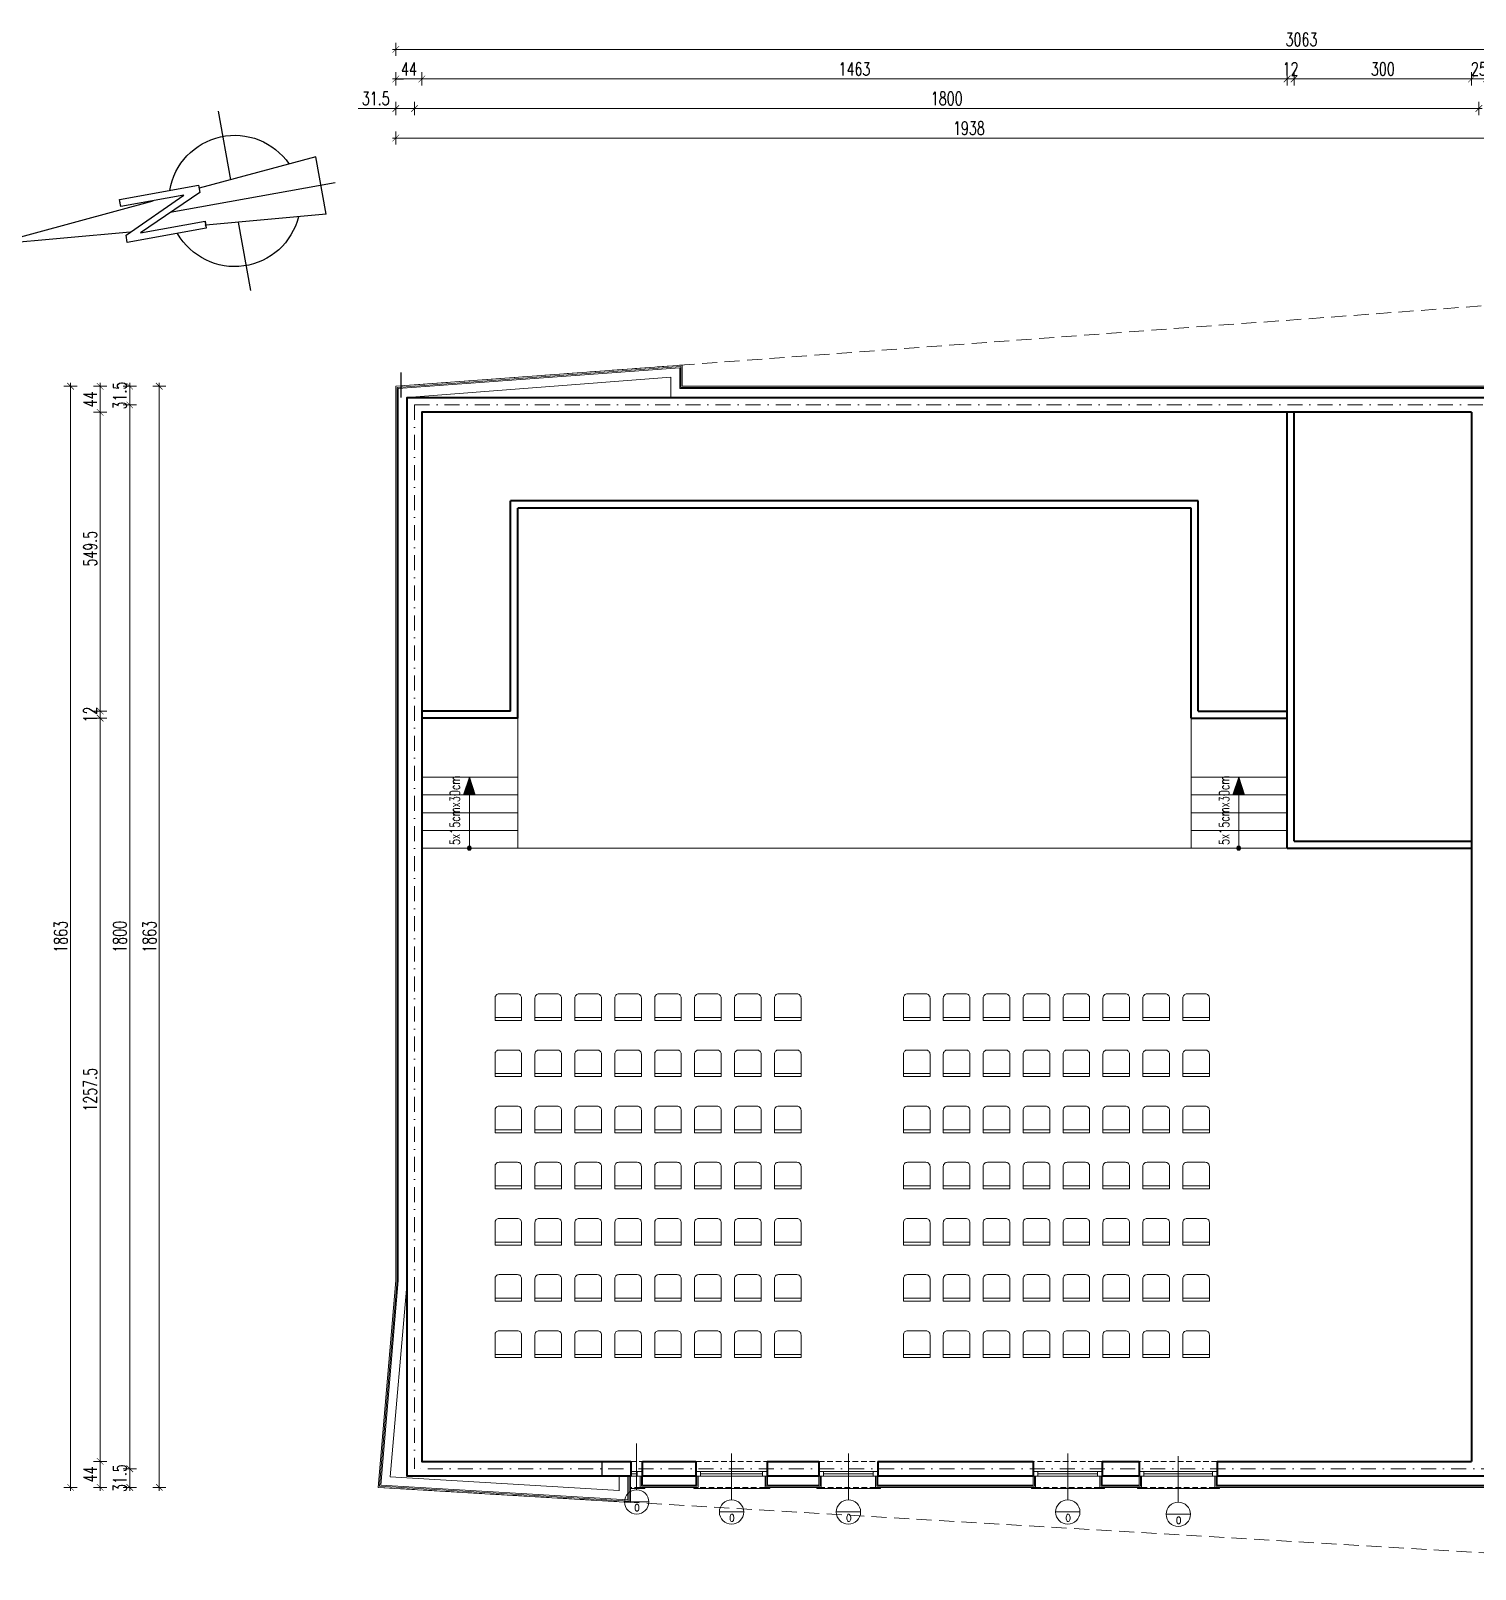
# Model space of a CAD drawing. Header units: millimetres. Extents: x -105266 to 178069, y 491 to 168574.
# Drawn here: x 7712 to 10155, y 27174 to 29777 of the extents above; entities that cross this region are included whole.
import ezdxf
from ezdxf.enums import TextEntityAlignment as Align

# ---------------------------------------------------------------- set-up
doc = ezdxf.new("R2010")
doc.units = ezdxf.units.MM
for name, pattern in [('DASHDOT', [25.4, 12.7, -6.35, 0, -6.35]), ('DASHED', [19.05, 12.7, -6.35]), ('HIDDEN2', [4.7625, 3.175, -1.5875])]:
    doc.linetypes.add(name, pattern=pattern)
doc.layers.get('defpoints').update_dxf_attribs({"color": 4})
for name, color, linetype, lineweight in [('A- NAD', 111, 'DASHED', 15), ('A- TM meble', 9, 'Continuous', 13), ('A-OSIE', 7, 'DASHDOT', 0), ('A-SCIANY DZIAŁOWE', 1, 'Continuous', 40), ('A-WIDOK', 111, 'Continuous', 15), ('A-wykończenia', 6, 'Continuous', 13), ('A04_KONSTRUKCJA PONIZEJ', 2, 'HIDDEN2', 0), ('A07_DRZWI_OKNA', 4, 'Continuous', 5), ('A08_OPIS DRZWI_OKIEN', 9, 'Continuous', 9), ('A10_OPIS', 4, 'Continuous', 15), ('sciany murowane', 3, 'Continuous', 40)]:
    doc.layers.add(name, color=color, linetype=linetype, lineweight=lineweight)
doc.styles.add('ROMANS', font='romans', dxfattribs={"width": 0.7})
doc.styles.add('WYM', font='ROMANS.SHX', dxfattribs={"width": 0.75})
doc.dimstyles.new('PM-100', dxfattribs={"dimscale": 2.8, "dimtxt": 8, "dimasz": 0.5, "dimexe": 0, "dimexo": 0, "dimgap": 2, "dimtad": 1, "dimdec": 1, "dimrnd": 0.1, "dimzin": 13, "dimdsep": 46, "dimtxsty": 'ROMANS', "dimblk": 'Q', "dimcen": 0, "dimse1": 1, "dimse2": 1, "dimclrd": 256, "dimclre": 251, "dimclrt": 41, "dimadec": 1, "dimazin": 0, "dimtfac": 1, "dimtdec": 1, "dimtix": 1, "dimtmove": 1, "dimatfit": 0, "dimldrblk": 'NONE', "dimfxl": 1, "dimtolj": 1, "dimtzin": 13, "dimlwd": -1, "dimlwe": 0, "dimarcsym": 0})

# ---------------------------------------------------------------- blocks, each defined once
blk = doc.blocks.new('ME-KRZ1')
at = {"linetype": 'Continuous'}
blk.add_line((45, 5), (0, 5), dxfattribs=at)
blk.add_lwpolyline([(0, 38, -0.414214), (7, 45), (38, 45, -0.414214), (45, 38), (45, 0), (0, 0)], format="xyb", close=True, dxfattribs=at)
blk = doc.blocks.new('A$C4C0942FF')
at = {"layer": 'A- TM meble', "rotation": 180}
for p in [(180, 0), (247.5, 0), (315, 0), (382.5, 0), (450, 0), (517.5, 0), (585, 0), (652.5, 0)]:
    blk.add_blockref('ME-KRZ1', p, dxfattribs=at)
blk = doc.blocks.new('A$C4DE70408')
at = {"rotation": 90}
for p in [(82.9, -46.5), (177.9, -46.5), (272.9, -46.5), (367.9, -46.5), (462.9, -46.5), (557.9, -46.5), (652.9, -46.5), (82.9, -737.1), (177.9, -737.1), (272.9, -737.1), (367.9, -737.1), (462.9, -737.1), (557.9, -737.1), (652.9, -737.1)]:
    blk.add_blockref('A$C4C0942FF', p, dxfattribs=at)
blk = doc.blocks.new('Q')
for p, q in [((-4, 0), (4, 0)), ((0, 8), (0, -8))]:
    blk.add_line(p, q)
at = {"const_width": 0.7}
blk.add_lwpolyline([(4, 4), (-4, -4)], dxfattribs=at)
blk = doc.blocks.new('*D473')
at = {"layer": 'A10_OPIS', "transparency": 16777216}
blk.add_line((8362.5, 29646), (10159.7, 29646), dxfattribs=at)
at = {"layer": 'defpoints', "color": 0, "transparency": 16777216}
for p in [(10161.1, 29646), (8361.1, 29414.5), (10161.1, 29364.5)]:
    blk.add_point(p, dxfattribs=at)
at = {"layer": 'A10_OPIS', "transparency": 16777216, "xscale": 1.399999999999999, "yscale": 1.399999999999999, "zscale": 1.399999999999999, "rotation": 180}
blk.add_blockref('Q', (8361.1, 29646), dxfattribs=at)
at = {"layer": 'A10_OPIS', "transparency": 16777216, "xscale": 1.399999999999999, "yscale": 1.399999999999999, "zscale": 1.399999999999999}
blk.add_blockref('Q', (10161.1, 29646), dxfattribs=at)
at = {"layer": 'A10_OPIS', "color": 41, "transparency": 16777216, "insert": (9261.1, 29662.8), "char_height": 22.4, "attachment_point": 5, "style": 'ROMANS'}
blk.add_mtext('\\A1;1800', dxfattribs=at)
blk = doc.blocks.new('_None')
blk = doc.blocks.new('*D476')
at = {"layer": 'A10_OPIS', "transparency": 16777216}
blk.add_line((8331, 29746), (11391.2, 29746), dxfattribs=at)
at = {"layer": 'defpoints', "color": 0, "transparency": 16777216}
for p in [(11392.6, 29746), (8329.6, 29396), (11392.6, 29396)]:
    blk.add_point(p, dxfattribs=at)
at = {"layer": 'A10_OPIS', "transparency": 16777216, "xscale": 1.399999999999999, "yscale": 1.399999999999999, "zscale": 1.399999999999999, "rotation": 180}
blk.add_blockref('Q', (8329.6, 29746), dxfattribs=at)
at = {"layer": 'A10_OPIS', "transparency": 16777216, "xscale": 1.399999999999999, "yscale": 1.399999999999999, "zscale": 1.399999999999999}
blk.add_blockref('Q', (11392.6, 29746), dxfattribs=at)
at = {"layer": 'A10_OPIS', "color": 41, "transparency": 16777216, "insert": (9861.1, 29762.8), "char_height": 22.4, "attachment_point": 5, "style": 'ROMANS'}
blk.add_mtext('\\A1;3063', dxfattribs=at)
blk = doc.blocks.new('*D477')
at = {"layer": 'A10_OPIS', "transparency": 16777216}
for p, q in [((8266.1, 29646), (8329.6, 29646)), ((8328.2, 29646), (8326.8, 29646)), ((8361.1, 29646), (8329.6, 29646)), ((8361.1, 29646), (8329.6, 29646)), ((8362.5, 29646), (8363.9, 29646))]:
    blk.add_line(p, q, dxfattribs=at)
at = {"layer": 'defpoints', "color": 0, "transparency": 16777216}
for p in [(8329.6, 29646), (8329.6, 29646), (8361.1, 29646)]:
    blk.add_point(p, dxfattribs=at)
at = {"layer": 'A10_OPIS', "transparency": 16777216, "xscale": 1.399999999999999, "yscale": 1.399999999999999, "zscale": 1.399999999999999}
blk.add_blockref('Q', (8329.6, 29646), dxfattribs=at)
at = {"layer": 'A10_OPIS', "transparency": 16777216, "xscale": 1.399999999999999, "yscale": 1.399999999999999, "zscale": 1.399999999999999, "rotation": 180}
blk.add_blockref('Q', (8361.1, 29646), dxfattribs=at)
at = {"layer": 'A10_OPIS', "color": 41, "transparency": 16777216, "insert": (8295.6, 29662.8), "char_height": 22.4, "attachment_point": 5, "style": 'ROMANS'}
blk.add_mtext('\\A1;31.5', dxfattribs=at)
blk = doc.blocks.new('*D479')
at = {"layer": 'A10_OPIS', "transparency": 16777216}
blk.add_line((8331, 29596), (10266.2, 29596), dxfattribs=at)
at = {"layer": 'defpoints', "color": 0, "transparency": 16777216}
for p in [(10267.6, 29596), (8329.6, 29396), (10267.6, 29396)]:
    blk.add_point(p, dxfattribs=at)
at = {"layer": 'A10_OPIS', "transparency": 16777216, "xscale": 1.399999999999999, "yscale": 1.399999999999999, "zscale": 1.399999999999999, "rotation": 180}
blk.add_blockref('Q', (8329.6, 29596), dxfattribs=at)
at = {"layer": 'A10_OPIS', "transparency": 16777216, "xscale": 1.399999999999999, "yscale": 1.399999999999999, "zscale": 1.399999999999999}
blk.add_blockref('Q', (10267.6, 29596), dxfattribs=at)
at = {"layer": 'A10_OPIS', "color": 41, "transparency": 16777216, "insert": (9298.6, 29612.8), "char_height": 22.4, "attachment_point": 5, "style": 'ROMANS'}
blk.add_mtext('\\A1;1938', dxfattribs=at)
blk = doc.blocks.new('*D484')
at = {"layer": 'A10_OPIS', "transparency": 16777216}
for p, q in [((7879.6, 29177.4), (7879.6, 29178.8)), ((7879.6, 29144.5), (7879.6, 29176)), ((7879.6, 29143.1), (7879.6, 29141.7))]:
    blk.add_line(p, q, dxfattribs=at)
at = {"layer": 'defpoints', "color": 0, "transparency": 16777216}
for p in [(7879.6, 29176), (7929.6, 29176), (7910.6, 29144.5)]:
    blk.add_point(p, dxfattribs=at)
at = {"layer": 'A10_OPIS', "transparency": 16777216, "xscale": 1.399999999999999, "yscale": 1.399999999999999, "zscale": 1.399999999999999}
for p, rotation in [((7879.6, 29176), 270), ((7879.6, 29144.5), 90)]:
    blk.add_blockref('Q', p, dxfattribs=dict(at, rotation=rotation))
at = {"layer": 'A10_OPIS', "color": 41, "transparency": 16777216, "insert": (7862.8, 29160.2), "char_height": 22.4, "attachment_point": 5, "rotation": 90, "style": 'ROMANS'}
blk.add_mtext('\\A1;31.5', dxfattribs=at)
blk = doc.blocks.new('*D485')
at = {"layer": 'A10_OPIS', "transparency": 16777216}
blk.add_line((7879.6, 29143.1), (7879.6, 27345.9), dxfattribs=at)
at = {"layer": 'defpoints', "color": 0, "transparency": 16777216}
for p in [(8161.1, 29144.5), (7879.6, 27344.5), (8161.1, 27344.5)]:
    blk.add_point(p, dxfattribs=at)
at = {"layer": 'A10_OPIS', "transparency": 16777216, "xscale": 1.399999999999999, "yscale": 1.399999999999999, "zscale": 1.399999999999999}
for p, rotation in [((7879.6, 29144.5), 90), ((7879.6, 27344.5), 270)]:
    blk.add_blockref('Q', p, dxfattribs=dict(at, rotation=rotation))
at = {"layer": 'A10_OPIS', "color": 41, "transparency": 16777216, "insert": (7862.8, 28244.5), "char_height": 22.4, "attachment_point": 5, "rotation": 90, "style": 'ROMANS'}
blk.add_mtext('\\A1;1800', dxfattribs=at)
blk = doc.blocks.new('*D486')
at = {"layer": 'A10_OPIS', "transparency": 16777216}
for p, q in [((7879.6, 27345.9), (7879.6, 27347.3)), ((7879.6, 27313), (7879.6, 27344.5)), ((7879.6, 27311.6), (7879.6, 27310.2))]:
    blk.add_line(p, q, dxfattribs=at)
at = {"layer": 'defpoints', "color": 0, "transparency": 16777216}
for p in [(7879.6, 27344.5), (7929.6, 27344.5), (7910.6, 27313)]:
    blk.add_point(p, dxfattribs=at)
at = {"layer": 'A10_OPIS', "transparency": 16777216, "xscale": 1.399999999999999, "yscale": 1.399999999999999, "zscale": 1.399999999999999}
for p, rotation in [((7879.6, 27344.5), 270), ((7879.6, 27313), 90)]:
    blk.add_blockref('Q', p, dxfattribs=dict(at, rotation=rotation))
at = {"layer": 'A10_OPIS', "color": 41, "transparency": 16777216, "insert": (7862.8, 27328.7), "char_height": 22.4, "attachment_point": 5, "rotation": 90, "style": 'ROMANS'}
blk.add_mtext('\\A1;31.5', dxfattribs=at)
blk = doc.blocks.new('*D487')
at = {"layer": 'A10_OPIS', "transparency": 16777216}
blk.add_line((7929.6, 27314.4), (7929.6, 29174.6), dxfattribs=at)
at = {"layer": 'defpoints', "color": 0, "transparency": 16777216}
for p in [(7929.6, 29176), (8613.6, 29176), (8526.1, 27313)]:
    blk.add_point(p, dxfattribs=at)
at = {"layer": 'A10_OPIS', "transparency": 16777216, "xscale": 1.399999999999999, "yscale": 1.399999999999999, "zscale": 1.399999999999999}
for p, rotation in [((7929.6, 29176), 90), ((7929.6, 27313), 270)]:
    blk.add_blockref('Q', p, dxfattribs=dict(at, rotation=rotation))
at = {"layer": 'A10_OPIS', "color": 41, "transparency": 16777216, "insert": (7912.8, 28244.5), "char_height": 22.4, "attachment_point": 5, "rotation": 90, "style": 'ROMANS'}
blk.add_mtext('\\A1;1863', dxfattribs=at)
blk = doc.blocks.new('*D488')
at = {"layer": 'A10_OPIS', "transparency": 16777216}
blk.add_line((7779.6, 27314.4), (7779.6, 29174.6), dxfattribs=at)
at = {"layer": 'defpoints', "color": 0, "transparency": 16777216}
for p in [(7779.6, 29176), (8129.6, 29176), (8099.6, 27313)]:
    blk.add_point(p, dxfattribs=at)
at = {"layer": 'A10_OPIS', "transparency": 16777216, "xscale": 1.399999999999999, "yscale": 1.399999999999999, "zscale": 1.399999999999999}
for p, rotation in [((7779.6, 29176), 90), ((7779.6, 27313), 270)]:
    blk.add_blockref('Q', p, dxfattribs=dict(at, rotation=rotation))
at = {"layer": 'A10_OPIS', "color": 41, "transparency": 16777216, "insert": (7762.8, 28244.5), "char_height": 22.4, "attachment_point": 5, "rotation": 90, "style": 'ROMANS'}
blk.add_mtext('\\A1;1863', dxfattribs=at)
blk = doc.blocks.new('drzwi opis')
for p, q in [((-29.3, 124.9), (29.3, 124.9)), ((0, 95.6), (0, -15.6))]:
    blk.add_line(p, q)
blk.add_circle((0, 124.9), 29.3)
at = {"style": 'ROMANS', "width": 0.7}
for tag, p in [('WDPPOZ', (0, 102.7)), ('WDNR', (1.1, 127.5))]:
    blk.add_attdef(tag, text='', height=17, dxfattribs=at).set_placement(p, align=Align.CENTER)
for tag, p in [('WDS', (-4.1, -6)), ('WDH', (22.5, -6.4))]:
    blk.add_attdef(tag, text='', height=17, rotation=90, dxfattribs=at).set_placement(p, align=Align.CENTER)
blk = doc.blocks.new('*D496')
at = {"layer": 'A10_OPIS', "transparency": 16777216}
blk.add_line((8331, 26913), (8725.3, 26913), dxfattribs=at)
at = {"layer": 'defpoints', "color": 0, "transparency": 16777216}
for p in [(8329.6, 27463), (8726.7, 27157), (8726.7, 26913)]:
    blk.add_point(p, dxfattribs=at)
at = {"layer": 'A10_OPIS', "transparency": 16777216, "xscale": 1.399999999999999, "yscale": 1.399999999999999, "zscale": 1.399999999999999, "rotation": 180}
blk.add_blockref('Q', (8329.6, 26913), dxfattribs=at)
at = {"layer": 'A10_OPIS', "transparency": 16777216, "xscale": 1.399999999999999, "yscale": 1.399999999999999, "zscale": 1.399999999999999}
blk.add_blockref('Q', (8726.7, 26913), dxfattribs=at)
at = {"layer": 'A10_OPIS', "color": 41, "transparency": 16777216, "insert": (8528.2, 26929.8), "char_height": 22.4, "attachment_point": 5, "style": 'ROMANS'}
blk.add_mtext('\\A1;397.1', dxfattribs=at)
blk = doc.blocks.new('*D509')
at = {"layer": 'A10_OPIS', "transparency": 16777216}
blk.add_line((7829.6, 29133.4), (7829.6, 29174.6), dxfattribs=at)
at = {"layer": 'defpoints', "color": 0, "transparency": 16777216}
for p in [(7829.6, 29176), (8613.6, 29176), (8173.6, 29132)]:
    blk.add_point(p, dxfattribs=at)
at = {"layer": 'A10_OPIS', "transparency": 16777216, "xscale": 1.399999999999999, "yscale": 1.399999999999999, "zscale": 1.399999999999999}
for p, rotation in [((7829.6, 29176), 90), ((7829.6, 29132), 270)]:
    blk.add_blockref('Q', p, dxfattribs=dict(at, rotation=rotation))
at = {"layer": 'A10_OPIS', "color": 41, "transparency": 16777216, "insert": (7812.8, 29154), "char_height": 22.4, "attachment_point": 5, "rotation": 90, "style": 'ROMANS'}
blk.add_mtext('\\A1;44', dxfattribs=at)
blk = doc.blocks.new('*D510')
at = {"layer": 'A10_OPIS', "transparency": 16777216}
blk.add_line((7829.6, 29174.6), (7829.6, 28627.9), dxfattribs=at)
at = {"layer": 'defpoints', "color": 0, "transparency": 16777216}
for p in [(8613.6, 29176), (7829.6, 28626.5), (8173.6, 28626.5)]:
    blk.add_point(p, dxfattribs=at)
at = {"layer": 'A10_OPIS', "transparency": 16777216, "xscale": 1.399999999999999, "yscale": 1.399999999999999, "zscale": 1.399999999999999}
for p, rotation in [((7829.6, 29176), 90), ((7829.6, 28626.5), 270)]:
    blk.add_blockref('Q', p, dxfattribs=dict(at, rotation=rotation))
at = {"layer": 'A10_OPIS', "color": 41, "transparency": 16777216, "insert": (7812.8, 28901.2), "char_height": 22.4, "attachment_point": 5, "rotation": 90, "style": 'ROMANS'}
blk.add_mtext('\\A1;549.5', dxfattribs=at)
blk = doc.blocks.new('*D511')
at = {"layer": 'A10_OPIS', "transparency": 16777216}
for p, q in [((7829.6, 28627.9), (7829.6, 28629.3)), ((7829.6, 28626.5), (7829.6, 28614.5)), ((7829.6, 28613.1), (7829.6, 28611.7))]:
    blk.add_line(p, q, dxfattribs=at)
at = {"layer": 'defpoints', "color": 0, "transparency": 16777216}
for p in [(7829.6, 28614.5), (8173.6, 28626.5), (8173.6, 28614.5)]:
    blk.add_point(p, dxfattribs=at)
at = {"layer": 'A10_OPIS', "transparency": 16777216, "xscale": 1.399999999999999, "yscale": 1.399999999999999, "zscale": 1.399999999999999}
for p, rotation in [((7829.6, 28626.5), 270), ((7829.6, 28614.5), 90)]:
    blk.add_blockref('Q', p, dxfattribs=dict(at, rotation=rotation))
at = {"layer": 'A10_OPIS', "color": 41, "transparency": 16777216, "insert": (7812.8, 28620.5), "char_height": 22.4, "attachment_point": 5, "rotation": 90, "style": 'ROMANS'}
blk.add_mtext('\\A1;12', dxfattribs=at)
blk = doc.blocks.new('*D512')
at = {"layer": 'A10_OPIS', "transparency": 16777216}
blk.add_line((7829.6, 28613.1), (7829.6, 27358.4), dxfattribs=at)
at = {"layer": 'defpoints', "color": 0, "transparency": 16777216}
for p in [(8173.6, 28614.5), (7829.6, 27357), (8173.6, 27357)]:
    blk.add_point(p, dxfattribs=at)
at = {"layer": 'A10_OPIS', "transparency": 16777216, "xscale": 1.399999999999999, "yscale": 1.399999999999999, "zscale": 1.399999999999999}
for p, rotation in [((7829.6, 28614.5), 90), ((7829.6, 27357), 270)]:
    blk.add_blockref('Q', p, dxfattribs=dict(at, rotation=rotation))
at = {"layer": 'A10_OPIS', "color": 41, "transparency": 16777216, "insert": (7812.8, 27985.7), "char_height": 22.4, "attachment_point": 5, "rotation": 90, "style": 'ROMANS'}
blk.add_mtext('\\A1;1257.5', dxfattribs=at)
blk = doc.blocks.new('*D513')
at = {"layer": 'A10_OPIS', "transparency": 16777216}
blk.add_line((7829.6, 27355.6), (7829.6, 27314.4), dxfattribs=at)
at = {"layer": 'defpoints', "color": 0, "transparency": 16777216}
for p in [(8173.6, 27357), (7829.6, 27313), (8550.7, 27313)]:
    blk.add_point(p, dxfattribs=at)
at = {"layer": 'A10_OPIS', "transparency": 16777216, "xscale": 1.399999999999999, "yscale": 1.399999999999999, "zscale": 1.399999999999999}
for p, rotation in [((7829.6, 27357), 90), ((7829.6, 27313), 270)]:
    blk.add_blockref('Q', p, dxfattribs=dict(at, rotation=rotation))
at = {"layer": 'A10_OPIS', "color": 41, "transparency": 16777216, "insert": (7812.8, 27335), "char_height": 22.4, "attachment_point": 5, "rotation": 90, "style": 'ROMANS'}
blk.add_mtext('\\A1;44', dxfattribs=at)
blk = doc.blocks.new('*D514')
at = {"layer": 'A10_OPIS', "transparency": 16777216}
blk.add_line((8331, 29696), (8372.2, 29696), dxfattribs=at)
at = {"layer": 'defpoints', "color": 0, "transparency": 16777216}
for p in [(8373.6, 29696), (8329.6, 29396), (8373.6, 29352)]:
    blk.add_point(p, dxfattribs=at)
at = {"layer": 'A10_OPIS', "transparency": 16777216, "xscale": 1.399999999999999, "yscale": 1.399999999999999, "zscale": 1.399999999999999, "rotation": 180}
blk.add_blockref('Q', (8329.6, 29696), dxfattribs=at)
at = {"layer": 'A10_OPIS', "transparency": 16777216, "xscale": 1.399999999999999, "yscale": 1.399999999999999, "zscale": 1.399999999999999}
blk.add_blockref('Q', (8373.6, 29696), dxfattribs=at)
at = {"layer": 'A10_OPIS', "color": 41, "transparency": 16777216, "insert": (8351.6, 29712.8), "char_height": 22.4, "attachment_point": 5, "style": 'ROMANS'}
blk.add_mtext('\\A1;44', dxfattribs=at)
blk = doc.blocks.new('*D515')
at = {"layer": 'A10_OPIS', "transparency": 16777216}
blk.add_line((8375, 29696), (9835.2, 29696), dxfattribs=at)
at = {"layer": 'defpoints', "color": 0, "transparency": 16777216}
for p in [(9836.6, 29696), (8373.6, 29352), (9836.6, 29352)]:
    blk.add_point(p, dxfattribs=at)
at = {"layer": 'A10_OPIS', "transparency": 16777216, "xscale": 1.399999999999999, "yscale": 1.399999999999999, "zscale": 1.399999999999999, "rotation": 180}
blk.add_blockref('Q', (8373.6, 29696), dxfattribs=at)
at = {"layer": 'A10_OPIS', "transparency": 16777216, "xscale": 1.399999999999999, "yscale": 1.399999999999999, "zscale": 1.399999999999999}
blk.add_blockref('Q', (9836.6, 29696), dxfattribs=at)
at = {"layer": 'A10_OPIS', "color": 41, "transparency": 16777216, "insert": (9105.1, 29712.8), "char_height": 22.4, "attachment_point": 5, "style": 'ROMANS'}
blk.add_mtext('\\A1;1463', dxfattribs=at)
blk = doc.blocks.new('*D516')
at = {"layer": 'A10_OPIS', "transparency": 16777216}
for p, q in [((9835.2, 29696), (9833.8, 29696)), ((9836.6, 29696), (9848.6, 29696)), ((9850, 29696), (9851.4, 29696))]:
    blk.add_line(p, q, dxfattribs=at)
at = {"layer": 'defpoints', "color": 0, "transparency": 16777216}
for p in [(9848.6, 29696), (9836.6, 29352), (9848.6, 29352)]:
    blk.add_point(p, dxfattribs=at)
at = {"layer": 'A10_OPIS', "transparency": 16777216, "xscale": 1.399999999999999, "yscale": 1.399999999999999, "zscale": 1.399999999999999}
blk.add_blockref('Q', (9836.6, 29696), dxfattribs=at)
at = {"layer": 'A10_OPIS', "transparency": 16777216, "xscale": 1.399999999999999, "yscale": 1.399999999999999, "zscale": 1.399999999999999, "rotation": 180}
blk.add_blockref('Q', (9848.6, 29696), dxfattribs=at)
at = {"layer": 'A10_OPIS', "color": 41, "transparency": 16777216, "insert": (9842.6, 29712.8), "char_height": 22.4, "attachment_point": 5, "style": 'ROMANS'}
blk.add_mtext('\\A1;12', dxfattribs=at)
blk = doc.blocks.new('*D517')
at = {"layer": 'A10_OPIS', "transparency": 16777216}
blk.add_line((9850, 29696), (10147.2, 29696), dxfattribs=at)
at = {"layer": 'defpoints', "color": 0, "transparency": 16777216}
for p in [(10148.6, 29696), (9848.6, 29352), (10148.6, 29352)]:
    blk.add_point(p, dxfattribs=at)
at = {"layer": 'A10_OPIS', "transparency": 16777216, "xscale": 1.399999999999999, "yscale": 1.399999999999999, "zscale": 1.399999999999999, "rotation": 180}
blk.add_blockref('Q', (9848.6, 29696), dxfattribs=at)
at = {"layer": 'A10_OPIS', "transparency": 16777216, "xscale": 1.399999999999999, "yscale": 1.399999999999999, "zscale": 1.399999999999999}
blk.add_blockref('Q', (10148.6, 29696), dxfattribs=at)
at = {"layer": 'A10_OPIS', "color": 41, "transparency": 16777216, "insert": (9998.6, 29712.8), "char_height": 22.4, "attachment_point": 5, "style": 'ROMANS'}
blk.add_mtext('\\A1;300', dxfattribs=at)
blk = doc.blocks.new('*D518')
at = {"layer": 'A10_OPIS', "transparency": 16777216}
for p, q in [((10147.2, 29696), (10145.8, 29696)), ((10148.6, 29696), (10173.6, 29696)), ((10175, 29696), (10176.4, 29696))]:
    blk.add_line(p, q, dxfattribs=at)
at = {"layer": 'defpoints', "color": 0, "transparency": 16777216}
for p in [(10173.6, 29696), (10148.6, 29352), (10173.6, 29352)]:
    blk.add_point(p, dxfattribs=at)
at = {"layer": 'A10_OPIS', "transparency": 16777216, "xscale": 1.399999999999999, "yscale": 1.399999999999999, "zscale": 1.399999999999999}
blk.add_blockref('Q', (10148.6, 29696), dxfattribs=at)
at = {"layer": 'A10_OPIS', "transparency": 16777216, "xscale": 1.399999999999999, "yscale": 1.399999999999999, "zscale": 1.399999999999999, "rotation": 180}
blk.add_blockref('Q', (10173.6, 29696), dxfattribs=at)
at = {"layer": 'A10_OPIS', "color": 41, "transparency": 16777216, "insert": (10161.1, 29712.8), "char_height": 22.4, "attachment_point": 5, "style": 'ROMANS'}
blk.add_mtext('\\A1;25', dxfattribs=at)
blk = doc.blocks.new('*D525')
at = {"layer": 'A10_OPIS', "transparency": 16777216}
for p, q in [((8328.2, 26863), (8326.8, 26863)), ((8329.6, 26863), (8361.1, 26863)), ((8362.5, 26863), (8363.9, 26863))]:
    blk.add_line(p, q, dxfattribs=at)
at = {"layer": 'defpoints', "color": 0, "transparency": 16777216}
for p in [(8329.6, 27463), (8361.1, 27463), (8361.1, 26863)]:
    blk.add_point(p, dxfattribs=at)
at = {"layer": 'A10_OPIS', "transparency": 16777216, "xscale": 1.399999999999999, "yscale": 1.399999999999999, "zscale": 1.399999999999999}
blk.add_blockref('Q', (8329.6, 26863), dxfattribs=at)
at = {"layer": 'A10_OPIS', "transparency": 16777216, "xscale": 1.399999999999999, "yscale": 1.399999999999999, "zscale": 1.399999999999999, "rotation": 180}
blk.add_blockref('Q', (8361.1, 26863), dxfattribs=at)
at = {"layer": 'A10_OPIS', "color": 41, "transparency": 16777216, "insert": (8345.3, 26879.8), "char_height": 22.4, "attachment_point": 5, "style": 'ROMANS'}
blk.add_mtext('\\A1;31.5', dxfattribs=at)
blk = doc.blocks.new('*D526')
at = {"layer": 'A10_OPIS', "transparency": 16777216}
blk.add_line((8362.5, 26863), (10159.7, 26863), dxfattribs=at)
at = {"layer": 'defpoints', "color": 0, "transparency": 16777216}
for p in [(8361.1, 27463), (10161.1, 27144.5), (10161.1, 26863)]:
    blk.add_point(p, dxfattribs=at)
at = {"layer": 'A10_OPIS', "transparency": 16777216, "xscale": 1.399999999999999, "yscale": 1.399999999999999, "zscale": 1.399999999999999, "rotation": 180}
blk.add_blockref('Q', (8361.1, 26863), dxfattribs=at)
at = {"layer": 'A10_OPIS', "transparency": 16777216, "xscale": 1.399999999999999, "yscale": 1.399999999999999, "zscale": 1.399999999999999}
blk.add_blockref('Q', (10161.1, 26863), dxfattribs=at)
at = {"layer": 'A10_OPIS', "color": 41, "transparency": 16777216, "insert": (9261.1, 26879.8), "char_height": 22.4, "attachment_point": 5, "style": 'ROMANS'}
blk.add_mtext('\\A1;1800', dxfattribs=at)
blk = doc.blocks.new('*D530')
at = {"layer": 'A10_OPIS', "transparency": 16777216}
blk.add_line((8331, 26813), (8372.2, 26813), dxfattribs=at)
at = {"layer": 'defpoints', "color": 0, "transparency": 16777216}
for p in [(8329.6, 27463), (8373.6, 27463), (8373.6, 26813)]:
    blk.add_point(p, dxfattribs=at)
at = {"layer": 'A10_OPIS', "transparency": 16777216, "xscale": 1.399999999999999, "yscale": 1.399999999999999, "zscale": 1.399999999999999, "rotation": 180}
blk.add_blockref('Q', (8329.6, 26813), dxfattribs=at)
at = {"layer": 'A10_OPIS', "transparency": 16777216, "xscale": 1.399999999999999, "yscale": 1.399999999999999, "zscale": 1.399999999999999}
blk.add_blockref('Q', (8373.6, 26813), dxfattribs=at)
at = {"layer": 'A10_OPIS', "color": 41, "transparency": 16777216, "insert": (8351.6, 26829.8), "char_height": 22.4, "attachment_point": 5, "style": 'ROMANS'}
blk.add_mtext('\\A1;44', dxfattribs=at)
blk = doc.blocks.new('*D531')
at = {"layer": 'A10_OPIS', "transparency": 16777216}
blk.add_line((8375, 26813), (10147.2, 26813), dxfattribs=at)
at = {"layer": 'defpoints', "color": 0, "transparency": 16777216}
for p in [(8373.6, 27463), (10148.6, 27157), (10148.6, 26813)]:
    blk.add_point(p, dxfattribs=at)
at = {"layer": 'A10_OPIS', "transparency": 16777216, "xscale": 1.399999999999999, "yscale": 1.399999999999999, "zscale": 1.399999999999999, "rotation": 180}
blk.add_blockref('Q', (8373.6, 26813), dxfattribs=at)
at = {"layer": 'A10_OPIS', "transparency": 16777216, "xscale": 1.399999999999999, "yscale": 1.399999999999999, "zscale": 1.399999999999999}
blk.add_blockref('Q', (10148.6, 26813), dxfattribs=at)
at = {"layer": 'A10_OPIS', "color": 41, "transparency": 16777216, "insert": (9261.1, 26829.8), "char_height": 22.4, "attachment_point": 5, "style": 'ROMANS'}
blk.add_mtext('\\A1;1775', dxfattribs=at)
blk = doc.blocks.new('*D541')
at = {"layer": 'A10_OPIS', "transparency": 16777216}
blk.add_line((8331, 26763), (11391.2, 26763), dxfattribs=at)
at = {"layer": 'defpoints', "color": 0, "transparency": 16777216}
for p in [(8329.6, 27463), (11392.6, 27463), (11392.6, 26763)]:
    blk.add_point(p, dxfattribs=at)
at = {"layer": 'A10_OPIS', "transparency": 16777216, "xscale": 1.399999999999999, "yscale": 1.399999999999999, "zscale": 1.399999999999999, "rotation": 180}
blk.add_blockref('Q', (8329.6, 26763), dxfattribs=at)
at = {"layer": 'A10_OPIS', "transparency": 16777216, "xscale": 1.399999999999999, "yscale": 1.399999999999999, "zscale": 1.399999999999999}
blk.add_blockref('Q', (11392.6, 26763), dxfattribs=at)
at = {"layer": 'A10_OPIS', "color": 41, "transparency": 16777216, "insert": (9861.1, 26779.8), "char_height": 22.4, "attachment_point": 5, "style": 'ROMANS'}
blk.add_mtext('\\A1;3063', dxfattribs=at)
blk = doc.blocks.new('A$C44275C23')
for p, q in [((4.606, 4.112), (4.606, 0.974)), ((0.658, 1.316), (6.086, 0.846)), ((0.658, 1.316), (0.658, -1.316)), ((6.086, 0.987), (9.705, 0.987)), ((6.086, 0.658), (6.086, 0.987)), ((6.086, 0.888), (6.086, 0.822)), ((6.086, 0.757), (6.086, 0.691)), ((9.705, 0.987), (9.705, 0.658)), ((0, 0), (7.567, 0)), ((9.047, 0.658), (6.086, 0.658)), ((6.086, -0.658), (9.047, 0.658)), ((9.705, 0.658), (6.827, -0.658)), ((15.792, 0), (8.225, -0.658)), ((9.491, 0.559), (15.792, 0)), ((6.086, -0.987), (6.086, -0.658)), ((6.827, -0.658), (9.705, -0.658)), ((9.705, -0.658), (9.705, -0.987)), ((9.705, -0.691), (9.705, -0.757)), ((0.658, -1.316), (6.086, -0.846)), ((4.606, -0.974), (4.606, -4.112)), ((9.705, -0.987), (6.086, -0.987)), ((9.705, -0.822), (9.705, -0.888))]:
    blk.add_line(p, q)
at = {"extrusion": (0, 0, -1)}
for major_axis, start_param, end_param in [((0, -2.962), 1.990863, 4.372879), ((0.002, 2.962), 1.909951, 4.291964)]:
    blk.add_ellipse((4.606, 0), major_axis=major_axis, ratio=1, start_param=start_param, end_param=end_param, dxfattribs=at)

msp = doc.modelspace()

# ---------------------------------------------------------------- hatches: boundary and pattern name
at = {"layer": 'A-WIDOK'}
h = msp.add_hatch(color=256, dxfattribs=at)
h.dxf.hatch_style = 1
h.paths.add_polyline_path([(8443.91, 28484.49), (8463.91, 28484.49)])
h.paths.add_polyline_path([(8443.91, 28484.49), (8453.85, 28514.49), (8453.96, 28514.49), (8463.91, 28484.49)])
h = msp.add_hatch(color=256, dxfattribs=at)
h.dxf.hatch_style = 1
h.paths.add_polyline_path([(9744.91, 28484.49), (9764.91, 28484.49)])
h.paths.add_polyline_path([(9744.91, 28484.49), (9754.85, 28514.49), (9754.96, 28514.49), (9764.91, 28484.49)])
h = msp.add_hatch(color=256, dxfattribs=at)
h.dxf.hatch_style = 1
edge = h.paths.add_edge_path()
edge.add_arc((8453.96, 28394.49), 3.47, 0, 360)
h = msp.add_hatch(color=256, dxfattribs=at)
h.dxf.hatch_style = 1
edge = h.paths.add_edge_path()
edge.add_arc((9754.96, 28394.49), 3.47, 0, 360)

# ---------------------------------------------------------------- linework, layer by layer
for p, q in [((8329.59, 29695.99), (8342.34, 29695.99)), ((8338.59, 29156.99), (8338.59, 29199.15)), ((8373.59, 29131.99), (8813.59, 29131.99)), ((8678.61, 27331.99), (8678.61, 27356.99)), ((8678.61, 27331.99), (8678.61, 27356.99))]:
    msp.add_line(p, q)
at = {"layer": 'A- NAD', "ltscale": 2}
for p, q in [((10772.59, 29356.99), (8329.59, 29175.99)), ((10338.59, 27191.99), (8299.59, 27312.99))]:
    msp.add_line(p, q, dxfattribs=at)
at = {"layer": 'A-OSIE', "ltscale": 2}
for p, q in [((8361.09, 29144.49), (11361.09, 29144.49)), ((8361.09, 29144.49), (8361.09, 27344.49)), ((11361.09, 27344.49), (8361.09, 27344.49))]:
    msp.add_line(p, q, dxfattribs=at)
at = {"layer": 'A-SCIANY DZIAŁOWE'}
for p, q in [((9836.59, 28885.24), (9836.59, 29131.99)), ((9848.59, 28885.24), (9848.59, 29131.99)), ((9686.59, 28981.99), (8523.59, 28981.99)), ((8523.59, 28969.99), (8523.59, 28981.99)), ((9686.59, 28969.99), (9686.59, 28981.99)), ((8523.59, 28819.99), (8523.59, 28969.99)), ((9674.59, 28969.99), (8535.59, 28969.99)), ((8535.59, 28819.99), (8535.59, 28969.99)), ((9674.59, 28819.99), (9674.59, 28969.99)), ((9686.59, 28819.99), (9686.59, 28969.99)), ((9836.59, 28785.24), (9836.59, 28885.24)), ((9848.59, 28785.24), (9848.59, 28885.24)), ((8523.59, 28626.49), (8523.59, 28819.99)), ((8535.59, 28614.49), (8535.59, 28819.99)), ((9674.59, 28614.49), (9674.59, 28819.99)), ((9686.59, 28626.49), (9686.59, 28819.99)), ((9836.59, 28753.24), (9836.59, 28785.24)), ((9848.59, 28763.24), (9848.59, 28785.24)), ((9848.59, 28753.24), (9848.59, 28763.24)), ((9836.59, 28653.24), (9836.59, 28753.24)), ((9848.59, 28653.24), (9848.59, 28753.24)), ((9836.59, 28394.49), (9836.59, 28653.24)), ((9848.59, 28406.49), (9848.59, 28653.24)), ((8523.59, 28626.49), (8373.59, 28626.49)), ((8535.59, 28614.49), (8373.59, 28614.49)), ((9674.59, 28614.49), (9836.59, 28614.49)), ((9686.59, 28626.49), (9836.59, 28626.49)), ((9848.59, 28406.49), (10148.59, 28406.49)), ((9836.59, 28394.49), (10148.59, 28394.49))]:
    msp.add_line(p, q, dxfattribs=at)
at = {"layer": 'A-WIDOK'}
for p, q in [((8535.59, 28394.49), (8535.59, 28614.49)), ((9674.59, 28394.49), (9674.59, 28614.49)), ((8535.59, 28514.49), (8373.59, 28514.49)), ((8453.91, 28394.49), (8453.91, 28514.49)), ((9674.59, 28514.49), (9836.59, 28514.49)), ((9754.91, 28394.49), (9754.91, 28514.49)), ((8535.59, 28484.49), (8373.59, 28484.49)), ((9674.59, 28484.49), (9836.59, 28484.49)), ((8535.59, 28454.49), (8373.59, 28454.49)), ((9674.59, 28454.49), (9836.59, 28454.49)), ((8535.59, 28424.49), (8373.59, 28424.49)), ((9674.59, 28424.49), (9836.59, 28424.49)), ((8546.1, 28394.49), (8373.59, 28394.49)), ((9674.59, 28394.49), (8546.1, 28394.49)), ((9674.59, 28394.49), (9836.59, 28394.49))]:
    msp.add_line(p, q, dxfattribs=at)
for points in [[(8453.85, 28514.49), (8443.91, 28484.49), (8463.91, 28484.49), (8453.96, 28514.49)], [(9754.85, 28514.49), (9744.91, 28484.49), (9764.91, 28484.49), (9754.96, 28514.49)], [(8746.73, 27312.99), (8750.73, 27312.99), (8750.73, 27310.99), (8726.11, 27310.99)], [(8957.86, 27312.99), (8961.86, 27312.99), (8961.86, 27310.99), (8833.59, 27310.99), (8833.59, 27312.99)], [(9144.92, 27312.99), (9148.92, 27312.99), (9148.92, 27310.99), (9041.77, 27310.99), (9041.77, 27312.99)], [(9524.14, 27312.99), (9528.14, 27312.99), (9528.14, 27310.99), (9404.34, 27310.99), (9404.34, 27312.99)], [(9718.63, 27312.99), (9722.63, 27312.99), (9722.63, 27310.99), (9583.59, 27310.99), (9583.59, 27312.99)]]:
    msp.add_lwpolyline(points, dxfattribs=at)
for centre in [(8453.96, 28394.49), (9754.96, 28394.49)]:
    msp.add_circle(centre, 3.47, dxfattribs=at)
at = {"layer": 'A-wykończenia'}
for p, q in [((8813.59, 29211.76), (8329.59, 29175.99)), ((8811.59, 29209.61), (8331.59, 29174.13)), ((8809.59, 29207.45), (8333.59, 29172.27)), ((8809.59, 29171.99), (8809.59, 29207.45)), ((8811.59, 29173.99), (8811.59, 29209.61)), ((8813.59, 29175.99), (8813.59, 29211.76)), ((8794.59, 29191.3), (8348.59, 29156.99)), ((8794.59, 29156.99), (8794.59, 29191.3)), ((8329.59, 27662.99), (8329.59, 29175.99)), ((8331.59, 27662.9), (8331.59, 29174.13)), ((8333.59, 27662.82), (8333.59, 29172.27)), ((8809.59, 29171.99), (10263.59, 29171.99)), ((8811.59, 29173.99), (10265.59, 29173.99)), ((8813.59, 29175.99), (10267.59, 29175.99)), ((8299.59, 27312.99), (8329.59, 27662.99)), ((8301.76, 27314.89), (8331.59, 27662.9)), ((8303.93, 27316.79), (8333.59, 27662.82)), ((8320.19, 27330.85), (8348.54, 27661.54)), ((8707.11, 27331.99), (8707.11, 27307.34)), ((8722.11, 27331.99), (8722.11, 27291.86)), ((8724.11, 27331.99), (8724.11, 27289.77)), ((8726.11, 27331.99), (8726.11, 27287.67)), ((8742.73, 27312.99), (8742.73, 27331.99)), ((8744.73, 27314.99), (8744.73, 27331.99)), ((8746.73, 27316.99), (8746.73, 27331.99)), ((8836.73, 27316.99), (8836.73, 27331.99)), ((8838.73, 27314.99), (8838.73, 27331.99)), ((8840.73, 27312.99), (8840.73, 27331.99)), ((8953.86, 27312.99), (8953.86, 27331.99)), ((8955.86, 27314.99), (8955.86, 27331.99)), ((8957.86, 27316.99), (8957.86, 27331.99)), ((9044.91, 27316.99), (9044.91, 27331.99)), ((9046.91, 27314.99), (9046.91, 27331.99)), ((9048.91, 27312.99), (9048.91, 27331.99)), ((9140.92, 27312.99), (9140.92, 27331.99)), ((9142.92, 27314.99), (9142.92, 27331.99)), ((9144.92, 27316.99), (9144.92, 27331.99)), ((9407.48, 27316.99), (9407.48, 27331.99)), ((9409.48, 27314.99), (9409.48, 27331.99)), ((9411.48, 27312.99), (9411.48, 27331.99)), ((9520.14, 27312.99), (9520.14, 27331.99)), ((9522.14, 27314.99), (9522.14, 27331.99)), ((9524.14, 27316.99), (9524.14, 27331.99)), ((9586.73, 27316.99), (9586.73, 27331.99)), ((9588.73, 27314.99), (9588.73, 27331.99)), ((9590.73, 27312.99), (9590.73, 27331.99)), ((9714.63, 27312.99), (9714.63, 27331.99)), ((9716.63, 27314.99), (9716.63, 27331.99)), ((9718.63, 27316.99), (9718.63, 27331.99)), ((8726.11, 27287.67), (8299.59, 27312.99)), ((8724.11, 27289.77), (8301.76, 27314.89)), ((8722.11, 27291.86), (8303.93, 27316.79)), ((8707.11, 27307.79), (8320.19, 27330.85)), ((8840.73, 27312.99), (8742.73, 27312.99)), ((8838.73, 27314.99), (8744.73, 27314.99)), ((8836.73, 27316.99), (8746.73, 27316.99)), ((9048.91, 27312.99), (8953.86, 27312.99)), ((9046.91, 27314.99), (8955.86, 27314.99)), ((9044.91, 27316.99), (8957.86, 27316.99)), ((9411.48, 27312.99), (9140.92, 27312.99)), ((9409.48, 27314.99), (9142.92, 27314.99)), ((9407.48, 27316.99), (9144.92, 27316.99)), ((9590.73, 27312.99), (9520.14, 27312.99)), ((9588.73, 27314.99), (9522.14, 27314.99)), ((9586.73, 27316.99), (9524.14, 27316.99)), ((10267.59, 27312.99), (9714.63, 27312.99)), ((10265.59, 27314.99), (9716.63, 27314.99)), ((10263.59, 27316.99), (9718.63, 27316.99))]:
    msp.add_line(p, q, dxfattribs=at)
at = {"layer": 'A04_KONSTRUKCJA PONIZEJ', "ltscale": 3}
for p, q in [((8726.73, 27356.99), (8746.73, 27356.99)), ((8836.73, 27356.99), (8957.86, 27356.99)), ((9044.91, 27356.99), (9144.92, 27356.99)), ((9524.14, 27356.99), (9407.48, 27356.99)), ((9718.63, 27356.99), (9586.73, 27356.99)), ((8742.73, 27312.99), (8726.11, 27312.99)), ((8953.86, 27312.99), (8838.29, 27312.99)), ((9140.92, 27312.99), (9046.47, 27312.99)), ((9520.14, 27312.99), (9409.04, 27312.99)), ((9714.63, 27312.99), (9588.29, 27312.99))]:
    msp.add_line(p, q, dxfattribs=at)
at = {"layer": 'A07_DRZWI_OKNA'}
for p, q in [((8737.73, 27335.99), (8726.73, 27335.99)), ((8737.73, 27339.99), (8737.73, 27331.99)), ((8844.73, 27339.99), (8844.73, 27331.99)), ((8949.86, 27335.99), (8844.73, 27335.99)), ((8949.86, 27339.99), (8949.86, 27331.99)), ((9052.91, 27339.99), (9052.91, 27331.99)), ((9136.92, 27335.99), (9052.91, 27335.99)), ((9136.92, 27339.99), (9136.92, 27331.99)), ((9415.48, 27339.99), (9415.48, 27331.99)), ((9516.14, 27335.99), (9415.48, 27335.99)), ((9516.14, 27339.99), (9516.14, 27331.99)), ((9594.73, 27339.99), (9594.73, 27331.99)), ((9710.63, 27335.99), (9594.73, 27335.99)), ((9710.63, 27339.99), (9710.63, 27331.99))]:
    msp.add_line(p, q, dxfattribs=at)
for points in [[(8726.73, 27331.99), (8746.73, 27331.99), (8746.73, 27339.99), (8726.73, 27339.99)], [(8836.73, 27331.99), (8957.86, 27331.99), (8957.86, 27339.99), (8836.73, 27339.99)], [(9044.91, 27331.99), (9144.92, 27331.99), (9144.92, 27339.99), (9044.91, 27339.99)], [(9407.48, 27331.99), (9524.14, 27331.99), (9524.14, 27339.99), (9407.48, 27339.99)], [(9586.73, 27331.99), (9718.63, 27331.99), (9718.63, 27339.99), (9586.73, 27339.99)]]:
    msp.add_lwpolyline(points, dxfattribs=at)
at = {"layer": 'sciany murowane'}
for p, q in [((10148.59, 29131.99), (10148.59, 27356.99)), ((8836.73, 27356.99), (8836.73, 27331.99)), ((9044.91, 27356.99), (9044.91, 27331.99)), ((9144.92, 27356.99), (9144.92, 27331.99)), ((9407.48, 27356.99), (9407.48, 27331.99)), ((9524.14, 27356.99), (9524.14, 27331.99)), ((9586.73, 27356.99), (9586.73, 27331.99)), ((9718.63, 27356.99), (9718.63, 27331.99))]:
    msp.add_line(p, q, dxfattribs=at)
for points in [[(8726.73, 27356.99), (8726.73, 27331.99), (8348.59, 27331.99), (8348.59, 29156.99), (10263.59, 29156.99)], [(10148.59, 29131.99), (8373.59, 29131.99), (8373.59, 27356.99), (8726.73, 27356.99)], [(8746.73, 27356.99), (8836.73, 27356.99)], [(8836.73, 27331.99), (8746.73, 27331.99), (8746.73, 27356.99)], [(9044.91, 27331.99), (8957.86, 27331.99), (8957.86, 27356.99), (9044.91, 27356.99)], [(9144.92, 27356.99), (9407.48, 27356.99)], [(9407.48, 27331.99), (9144.92, 27331.99)], [(9524.14, 27356.99), (9586.73, 27356.99)], [(9586.73, 27331.99), (9524.14, 27331.99)], [(10173.59, 27356.99), (10263.59, 27356.99), (10263.59, 27331.99), (9718.63, 27331.99)], [(9718.63, 27356.99), (10148.59, 27356.99)]]:
    msp.add_lwpolyline(points, dxfattribs=at)

# ---------------------------------------------------------------- block references
at = {"xscale": 37.5, "yscale": 37.5, "zscale": 37.5, "rotation": 190.1972278386952}
msp.add_blockref('A$C44275C23', (8227.11, 29520.12), dxfattribs=at)
at = {"layer": 'A-WIDOK', "rotation": 90}
msp.add_blockref('A$C4DE70408', (9103.26, 27450.09), dxfattribs=at)
at = {"layer": 'A08_OPIS DRZWI_OKIEN'}
ref = msp.add_blockref('drzwi opis', (8736.73, 27376.07), dxfattribs=dict(at, xscale=-0.702000000001135, yscale=0.702000000001135, zscale=0.702000000001135, rotation=180))
ref.add_attrib('WDNR', 'O', dxfattribs={"layer": '0', "height": 11.93, "style": 'WYM', "width": 0.8}).set_placement((8737.38, 27272.45), align=Align.CENTER)
ref = msp.add_blockref('drzwi opis', (8897.29, 27359.07), dxfattribs=dict(at, xscale=-0.702000000001135, yscale=0.702000000001135, zscale=0.702000000001135, rotation=180))
ref.add_attrib('WDNR', 'O', dxfattribs={"layer": '0', "height": 11.93, "style": 'WYM', "width": 0.8}).set_placement((8897.94, 27255.45), align=Align.CENTER)
ref = msp.add_blockref('drzwi opis', (9094.91, 27359.07), dxfattribs=dict(at, xscale=-0.702000000001135, yscale=0.702000000001135, zscale=0.702000000001135, rotation=180))
ref.add_attrib('WDNR', 'O', dxfattribs={"layer": '0', "height": 11.93, "style": 'WYM', "width": 0.8}).set_placement((9095.57, 27255.45), align=Align.CENTER)
ref = msp.add_blockref('drzwi opis', (9465.81, 27359.07), dxfattribs=dict(at, xscale=-0.702000000001135, yscale=0.702000000001135, zscale=0.702000000001135, rotation=180))
ref.add_attrib('WDNR', 'O', dxfattribs={"layer": '0', "height": 11.93, "style": 'WYM', "width": 0.8}).set_placement((9466.46, 27255.45), align=Align.CENTER)
ref = msp.add_blockref('drzwi opis', (9652.68, 27355.07), dxfattribs=dict(at, xscale=-0.702000000001135, yscale=0.702000000001135, zscale=0.702000000001135, rotation=180))
ref.add_attrib('WDNR', 'O', dxfattribs={"layer": '0', "height": 11.93, "style": 'WYM', "width": 0.8}).set_placement((9653.33, 27251.45), align=Align.CENTER)

# ---------------------------------------------------------------- texts
at = {"layer": 'A-WIDOK', "char_height": 17, "attachment_point": 1, "rotation": 90, "style": 'ROMANS'}
for insert in [(8420.92, 28399.89), (9721.92, 28399.89)]:
    msp.add_mtext_dynamic_manual_height_columns('5x15cmx30cm', width=150, gutter_width=60, heights=[0], dxfattribs=dict(at, insert=insert))

# ---------------------------------------------------------------- dimensions: what is measured, and where the dimension line sits
at = {"layer": 'A10_OPIS'}
for base, p1, p2, picture, middle in [((11392.59, 29745.99), (8329.59, 29395.99), (11392.59, 29395.99), '*D476', (9861.09, 29762.79)), ((8373.59, 29695.99), (8329.59, 29395.99), (8373.59, 29351.99), '*D514', (8351.59, 29712.79)), ((9836.59, 29695.99), (8373.59, 29351.99), (9836.59, 29351.99), '*D515', (9105.09, 29712.79)), ((9848.59, 29695.99), (9836.59, 29351.99), (9848.59, 29351.99), '*D516', (9842.59, 29712.79)), ((10148.59, 29695.99), (9848.59, 29351.99), (10148.59, 29351.99), '*D517', (9998.59, 29712.79)), ((10173.59, 29695.99), (10148.59, 29351.99), (10173.59, 29351.99), '*D518', (10161.09, 29712.79)), ((10161.09, 29645.99), (8361.09, 29414.49), (10161.09, 29364.49), '*D473', (9261.09, 29662.79)), ((10267.59, 29595.99), (8329.59, 29395.99), (10267.59, 29395.99), '*D479', (9298.59, 29612.79)), ((8361.09, 26862.99), (8329.59, 27462.99), (8361.09, 27462.99), '*D525', (8345.34, 26879.79)), ((8726.73, 26912.99), (8329.59, 27462.99), (8726.73, 27156.99), '*D496', (8528.16, 26929.79)), ((8373.59, 26812.99), (8329.59, 27462.99), (8373.59, 27462.99), '*D530', (8351.59, 26829.79)), ((11392.59, 26762.99), (8329.59, 27462.99), (11392.59, 27462.99), '*D541', (9861.09, 26779.79)), ((10161.09, 26862.99), (8361.09, 27462.99), (10161.09, 27144.49), '*D526', (9261.09, 26879.79)), ((10148.59, 26812.99), (8373.59, 27462.99), (10148.59, 27156.99), '*D531', (9261.09, 26829.79))]:
    dim = msp.add_linear_dim(base=base, p1=p1, p2=p2, dimstyle='PM-100', dxfattribs=at)
    dim.commit()
    dim.dimension.update_dxf_attribs({"geometry": picture, "text_midpoint": middle})
dim = msp.add_linear_dim(base=(8329.59, 29645.99), p1=(8361.09, 29645.99), p2=(8329.59, 29645.99), dimstyle='PM-100', dxfattribs=at)
dim.commit()
dim.dimension.update_dxf_attribs({"geometry": '*D477', "text_midpoint": (8295.6, 29650.95), "dimtype": 160})
for base, p1, p2, picture, middle in [((7779.59, 29175.99), (8099.59, 27312.99), (8129.59, 29175.99), '*D488', (7762.79, 28244.49)), ((7829.59, 29175.99), (8173.59, 29131.99), (8613.59, 29175.99), '*D509', (7812.79, 29153.99)), ((7829.59, 28626.49), (8613.59, 29175.99), (8173.59, 28626.49), '*D510', (7812.79, 28901.24)), ((7879.59, 29175.99), (7910.59, 29144.49), (7929.59, 29175.99), '*D484', (7862.79, 29160.24)), ((7929.59, 29175.99), (8526.11, 27312.99), (8613.59, 29175.99), '*D487', (7912.79, 28244.49)), ((7879.59, 27344.49), (8161.09, 29144.49), (8161.09, 27344.49), '*D485', (7862.79, 28244.49)), ((7829.59, 28614.49), (8173.59, 28626.49), (8173.59, 28614.49), '*D511', (7812.79, 28620.49)), ((7829.59, 27356.99), (8173.59, 28614.49), (8173.59, 27356.99), '*D512', (7812.79, 27985.74)), ((7829.59, 27312.99), (8173.59, 27356.99), (8550.73, 27312.99), '*D513', (7812.79, 27334.99)), ((7879.59, 27344.49), (7910.59, 27312.99), (7929.59, 27344.49), '*D486', (7862.79, 27328.74))]:
    dim = msp.add_linear_dim(base=base, p1=p1, p2=p2, angle=90, dimstyle='PM-100', dxfattribs=at)
    dim.commit()
    dim.dimension.update_dxf_attribs({"geometry": picture, "text_midpoint": middle})

doc.saveas('drawing.dxf')
